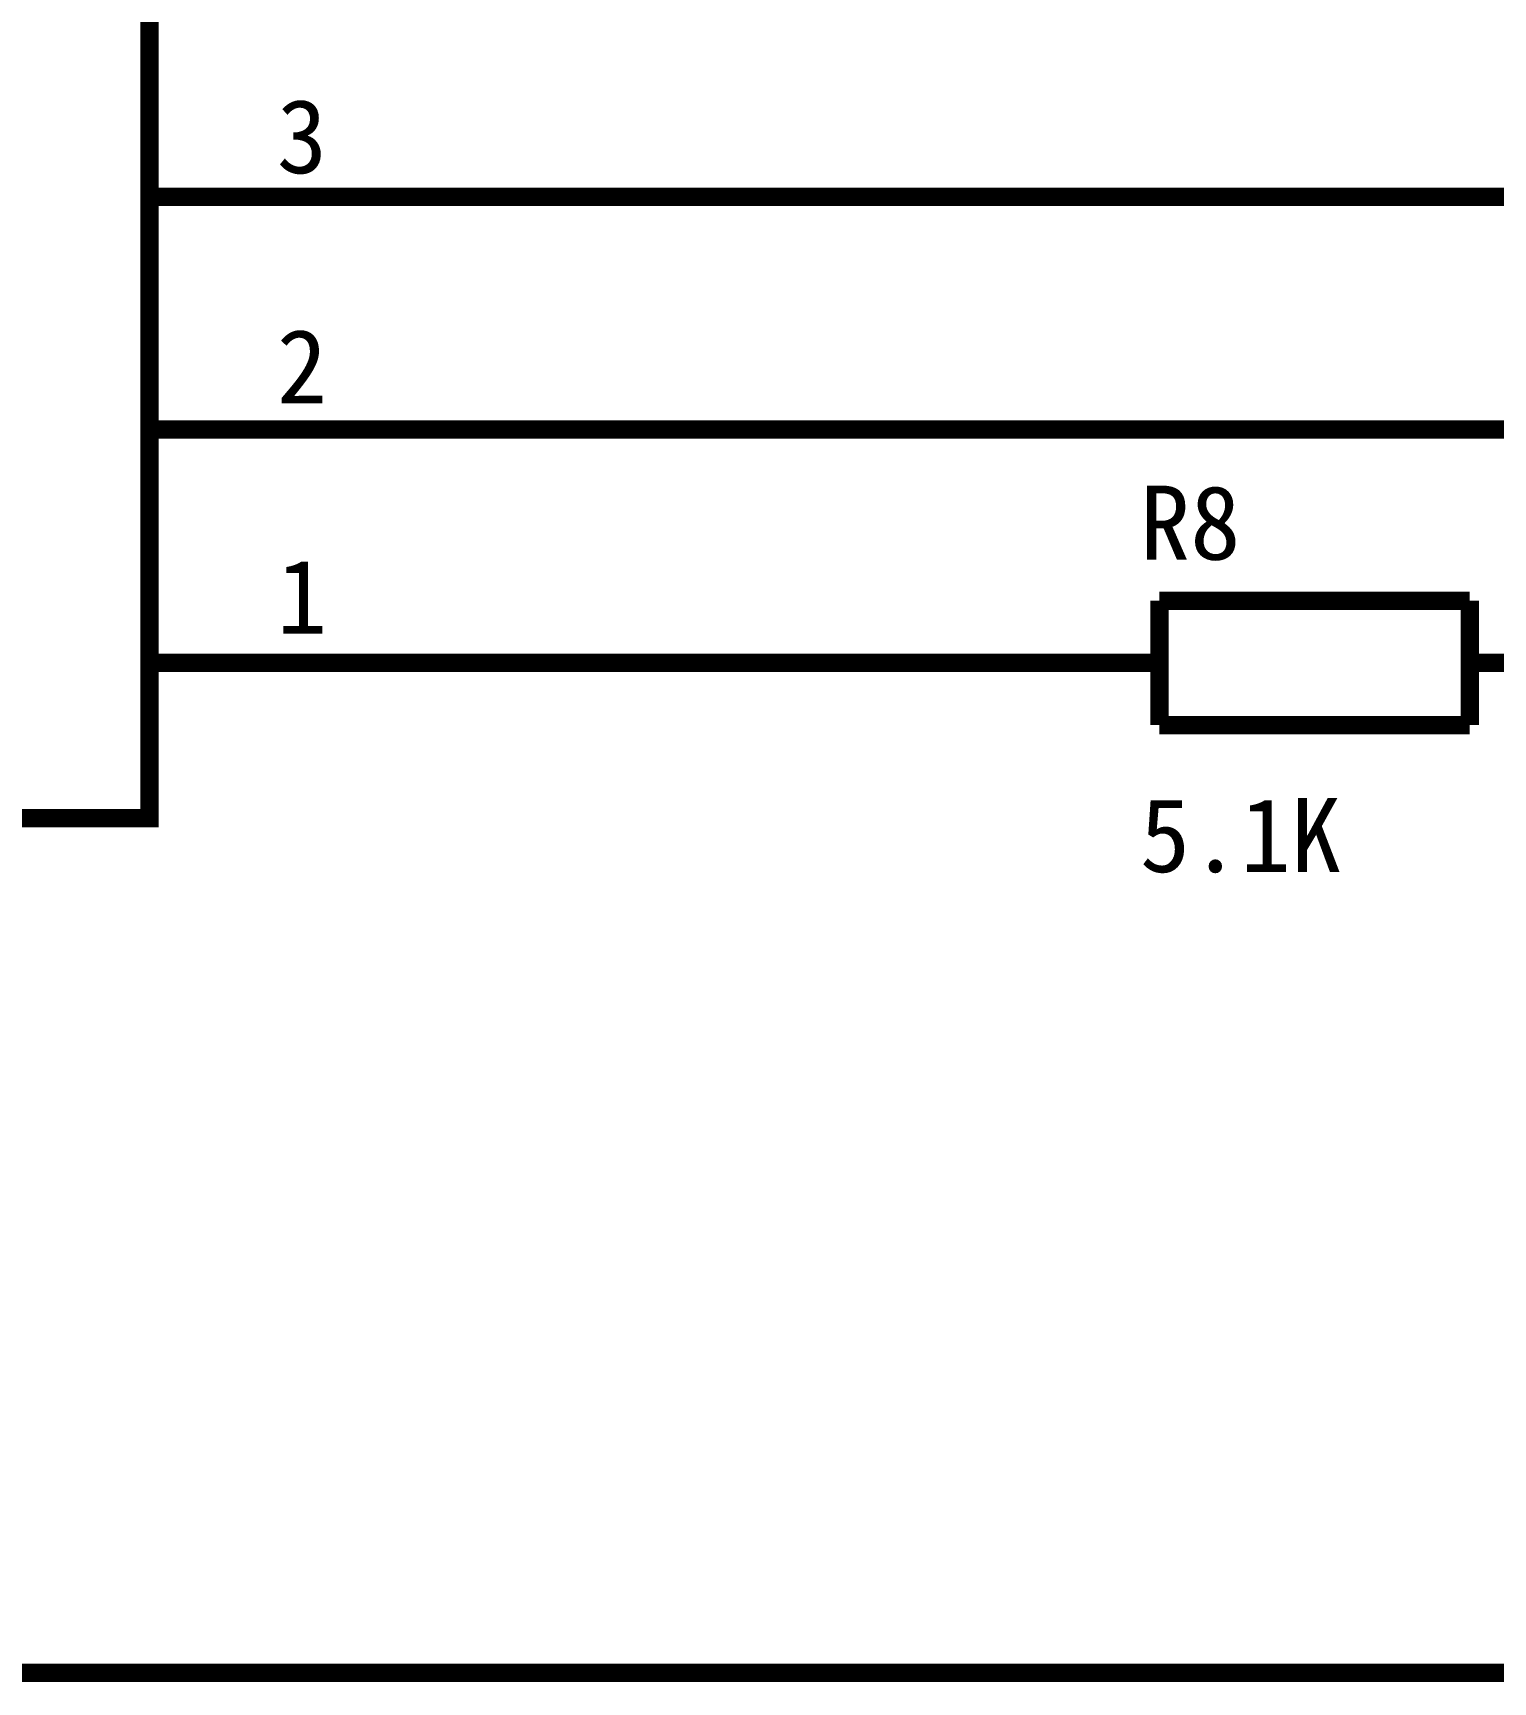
# Model space of a CAD drawing. Header units: inches. Extents: x 0 to 11.5, y 0 to 7.6.
# Drawn here: x 3.775 to 4.715, y 3.644 to 4.705 of the extents above; entities that cross this region are included whole.
import ezdxf

# ---------------------------------------------------------------- set-up
doc = ezdxf.new("R2010")
doc.units = ezdxf.units.IN
doc.header["$MEASUREMENT"] = 0
doc.layers.add('Sheet', color=255, linetype='Continuous')

msp = doc.modelspace()

# ---------------------------------------------------------------- linework, layer by layer
at = {"layer": 'Sheet'}
for points in [[(3.1502, 5.4499, 0.0118, 0.0118, 0), (3.8501, 5.4499, 0.0118, 0.0118, 0), (3.8501, 4.1999, 0.0118, 0.0118, 0), (3.1502, 4.1999, 0.0118, 0.0118, 0), (3.1502, 5.4499, 0.0118, 0.0118, 0)], [(3.1502, 5.4499, 0.0039, 0.0039, 0), (3.1502, 4.1999, 0.0039, 0.0039, 0), (3.8501, 4.1999, 0.0039, 0.0039, 0), (3.8501, 5.4499, 0.0039, 0.0039, 0), (3.1502, 5.4499, 0.0039, 0.0039, 0), (3.1502, 5.4499, 0.0039, 0.0039, 0)]]:
    msp.add_lwpolyline(points, format="xyseb", close=True, dxfattribs=at)
for points in [[(4.0502, 4.5998, 0.0118, 0.0118, 0), (4.7501, 4.5998, 0.0118, 0.0118, 0), (4.7501, 4.6498, 0.0118, 0.0118, 0), (4.7501, 4.75, 0.0118, 0.0118, 0)], [(5.2502, 4.6498, 0.0118, 0.0118, 0), (5.2502, 4.45, 0.0118, 0.0118, 0), (4.0502, 4.45, 0.0118, 0.0118, 0)], [(2.9504, 4.5998, 0.0118, 0.0118, 0), (2.0005, 4.5998, 0.0118, 0.0118, 0), (2.0005, 4.45, 0.0118, 0.0118, 0), (2.0005, 3.6498, 0.0118, 0.0118, 0), (5.2502, 3.6498, 0.0118, 0.0118, 0), (5.2502, 3.8499, 0.0118, 0.0118, 0)], [(3.8501, 4.5998, 0.0118, 0.0118, 0), (4.0502, 4.5998, 0.0118, 0.0118, 0)], [(3.8501, 4.45, 0.0118, 0.0118, 0), (4.0502, 4.45, 0.0118, 0.0118, 0)], [(4.5004, 4.3398, 0.0118, 0.0118, 0), (4.5004, 4.2598, 0.0118, 0.0118, 0)], [(4.7002, 4.3398, 0.0118, 0.0118, 0), (4.5004, 4.3398, 0.0118, 0.0118, 0)], [(4.7002, 4.2598, 0.0118, 0.0118, 0), (4.7002, 4.3398, 0.0118, 0.0118, 0)], [(3.8501, 4.2998, 0.0118, 0.0118, 0), (4.0502, 4.2998, 0.0118, 0.0118, 0)], [(4.0502, 4.2998, 0.0118, 0.0118, 0), (4.4002, 4.2998, 0.0118, 0.0118, 0)], [(4.5004, 4.2998, 0.0118, 0.0118, 0), (4.4002, 4.2998, 0.0118, 0.0118, 0)], [(4.7002, 4.2998, 0.0118, 0.0118, 0), (4.8, 4.2998, 0.0118, 0.0118, 0)], [(4.5004, 4.2598, 0.0118, 0.0118, 0), (4.7002, 4.2598, 0.0118, 0.0118, 0)]]:
    msp.add_lwpolyline(points, format="xyseb", dxfattribs=at)

# ---------------------------------------------------------------- texts
for s, height, p in [('3', 0.0476, (3.9321, 4.615)), ('2', 0.0476, (3.9321, 4.4669)), ('R8', 0.04763, (4.4878, 4.3663)), ('1', 0.0476, (3.9321, 4.3187)), ('5.1K', 0.04763, (4.4878, 4.1652))]:
    msp.add_text(s, height=height, dxfattribs=at).set_placement(p)

doc.saveas('drawing.dxf')
